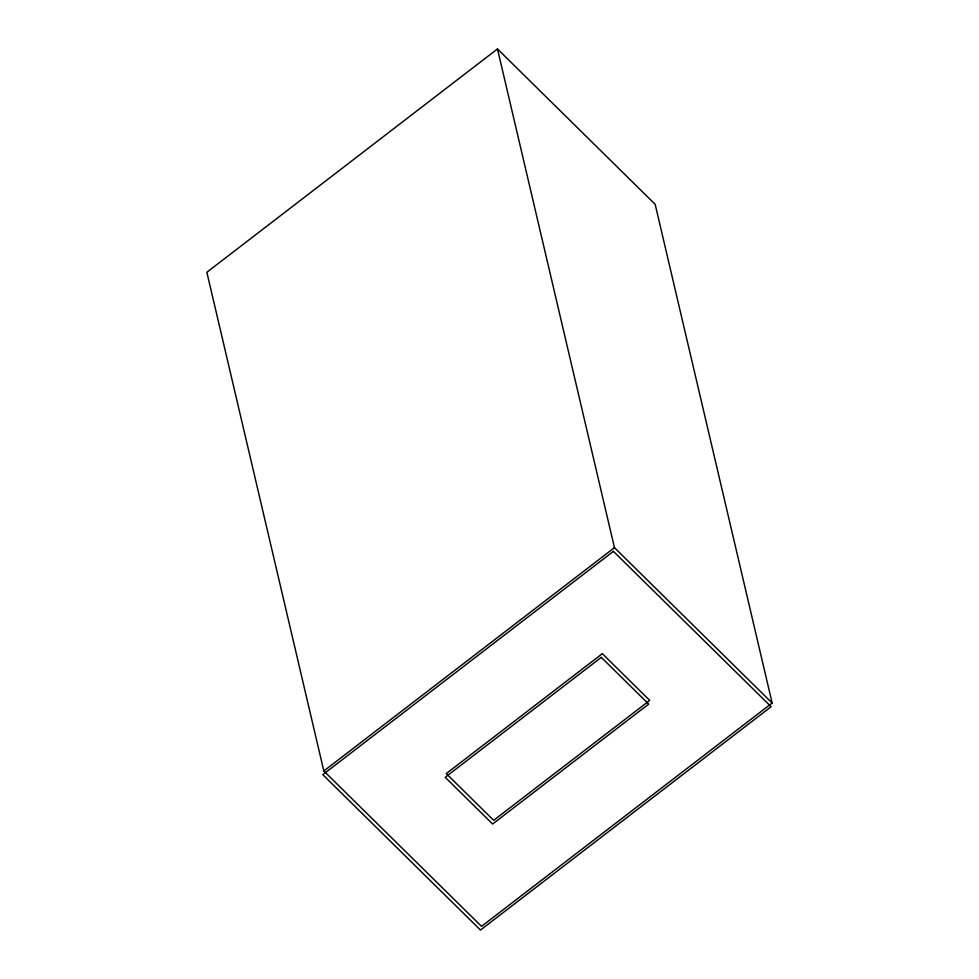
<?xml version="1.0" encoding="UTF-8"?>
<svg xmlns="http://www.w3.org/2000/svg" width="979" height="979" viewBox="0 0 979 979"><rect width="100%" height="100%" fill="white"/><g stroke="black" fill="none" stroke-linecap="round" stroke-linejoin="round"><path stroke-width="1.47" d="M497.479 48.95L206.85 272.272L323.829 770.975L481.521 926.354L772.15 703.032L655.171 204.33L497.479 48.95L614.457 547.653L772.15 703.032M323.829 770.975L614.457 547.653M613.417 551.348L322.789 774.67L480.481 930.05L771.109 706.728L613.417 551.348M602.318 653.678L446.24 773.606L493.661 820.329L649.738 700.401L602.318 653.678M601.277 657.374L445.2 777.302L492.621 824.024L648.698 704.097L601.277 657.374"/></g></svg>
